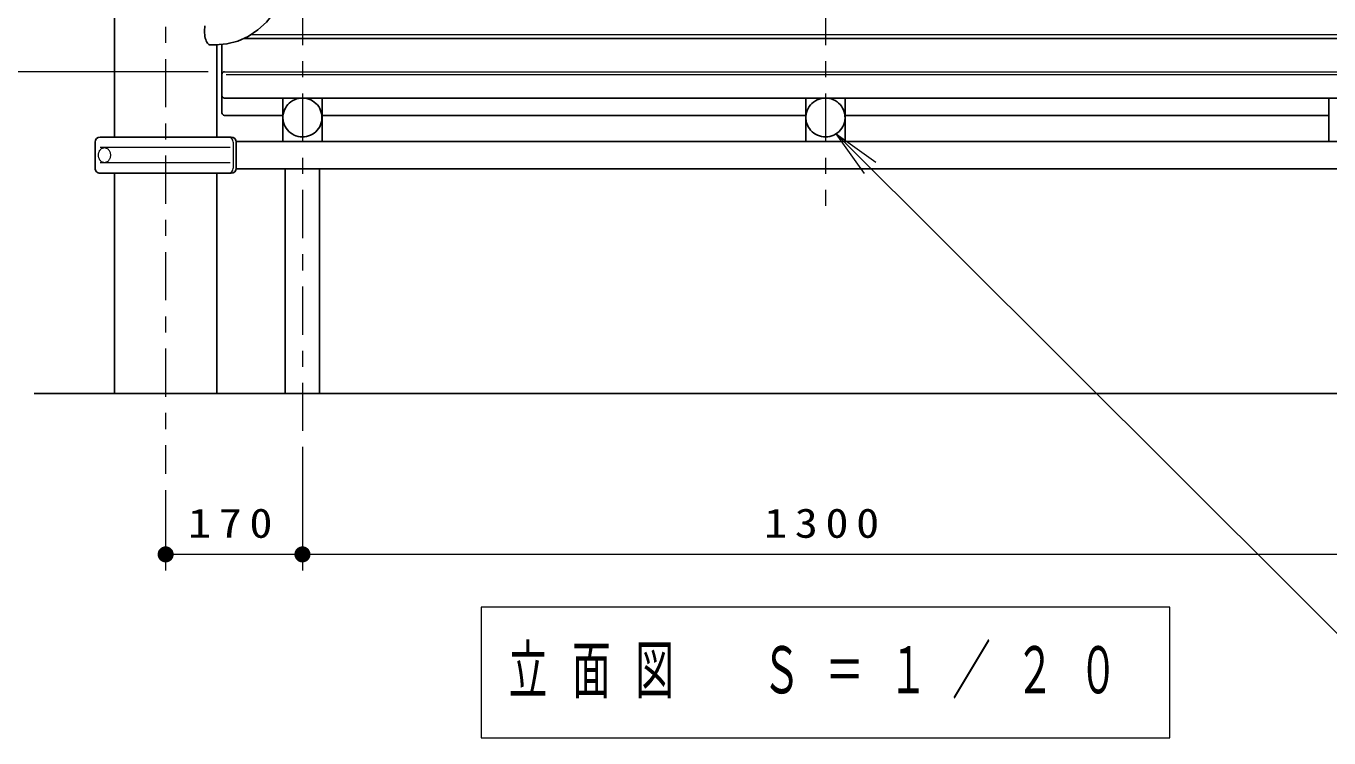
# Model space of a CAD drawing. Units: millimetres on the paper, scale 1:20. Extents: x -365 to 0, y -26 to 257.
# Drawn here: x -320.1 to -239.2, y 60.4 to 104.7 of the extents above; entities that cross this region are included whole.
import ezdxf

# ---------------------------------------------------------------- set-up
doc = ezdxf.new("R2010")
doc.units = ezdxf.units.MM
doc.linetypes.add('USER2', pattern=[6, 3, -1, 1, -1])
doc.layers.add('1_20', color=7, linetype='Continuous', lineweight=25)
doc.styles.add('ＭＳ ゴシック', font='')
doc.styles.get('ＭＳ ゴシック').set_extended_font_data('MS Gothic')

# ---------------------------------------------------------------- blocks, each defined once
blk = doc.blocks.new('filled_dot')
at = {"color": 0, "linetype": 'Continuous', "lineweight": -2, "const_width": 1.25}
blk.add_lwpolyline([(-0.625, 0, 1), (0.625, 0, 1)], format="xyb", close=True, dxfattribs=at)

msp = doc.modelspace()

# ---------------------------------------------------------------- linework, layer by layer
at = {"layer": '1_20', "linetype": 'USER2', "lineweight": 13}
for p, q in [((-302.944, 130.501), (-302.944, 79.529)), ((-270.444, 130.501), (-270.444, 93.517)), ((-311.444, 126.639), (-311.444, 76.846))]:
    msp.add_line(p, q, dxfattribs=at)
at = {"layer": '1_20'}
for p, q in [((-314.619, 120.747), (-314.619, 97.788)), ((-308.671, 103.518), (-308.287, 103.518)), ((-308.269, 103.518), (-308.269, 97.788)), ((-307.944, 99.286), (-307.944, 103.537)), ((-307.794, 100.205), (-233.094, 100.205)), ((-304.159, 100.205), (-304.159, 97.513)), ((-301.729, 100.205), (-301.729, 97.513)), ((-271.659, 100.205), (-271.659, 97.513)), ((-269.229, 100.205), (-269.229, 97.513)), ((-239.159, 100.205), (-239.159, 97.513)), ((-307.794, 99.136), (-304.159, 99.136)), ((-301.729, 99.136), (-271.659, 99.136)), ((-269.229, 99.136), (-239.159, 99.136)), ((-315.832, 97.463), (-315.832, 95.863)), ((-307.381, 97.788), (-315.507, 97.788)), ((-307.056, 97.513), (-233.832, 97.513)), ((-307.056, 97.463), (-307.056, 95.863)), ((-307.381, 95.538), (-315.507, 95.538)), ((-314.619, 95.538), (-314.619, 81.846)), ((-308.269, 95.538), (-308.269, 81.846)), ((-307.056, 95.813), (-233.832, 95.813)), ((-304.011, 95.813), (-304.011, 81.846)), ((-301.876, 95.813), (-301.876, 81.846)), ((-319.619, 81.846), (-221.269, 81.846))]:
    msp.add_line(p, q, dxfattribs=at)
at = {"layer": '1_20', "color": 40}
msp.add_line((-306.55, 103.923), (-233.194, 103.923), dxfattribs=at)
at = {"layer": '1_20', "color": 40, "lineweight": 13}
msp.add_line((-306.119, 104.158), (-233.094, 104.158), dxfattribs=at)
at = {"layer": '1_20', "lineweight": 13}
for p, q in [((-308.794, 101.846), (-325.619, 101.846)), ((-307.794, 101.846), (-270.444, 101.846)), ((-307.694, 101.677), (-270.444, 101.677)), ((-270.444, 101.846), (-233.094, 101.846)), ((-270.444, 101.677), (-233.194, 101.677)), ((-268.017, 95.513), (-269.788, 97.985)), ((-269.788, 97.985), (-267.311, 96.221)), ((-269.788, 97.985), (-267.664, 95.867)), ((-307.245, 97.463), (-307.245, 95.863)), ((-307.433, 97.138), (-315.507, 97.138)), ((-307.433, 96.188), (-315.507, 96.188)), ((-302.944, 78.529), (-302.944, 70.846)), ((-302.944, 78.529), (-302.944, 70.846)), ((-311.444, 75.846), (-311.444, 70.846)), ((-302.944, 71.846), (-311.444, 71.846)), ((-237.944, 71.846), (-302.944, 71.846)), ((-291.844, 68.569), (-291.844, 60.435)), ((-249.044, 68.569), (-291.844, 68.569)), ((-249.044, 60.435), (-249.044, 68.569)), ((-291.844, 60.435), (-249.044, 60.435))]:
    msp.add_line(p, q, dxfattribs=at)
at = {"layer": '1_20'}
for points in [[(-303.865, 108.368), (-303.92, 107.61), (-304.084, 106.87), (-304.352, 106.167), (-304.719, 105.518), (-305.175, 104.939), (-305.709, 104.445), (-306.308, 104.047), (-306.957, 103.756), (-307.64, 103.578), (-308.34, 103.518)], [(-308.671, 103.518), (-308.718, 103.526), (-308.764, 103.547), (-308.809, 103.583), (-308.851, 103.632), (-308.89, 103.694), (-308.925, 103.767), (-308.956, 103.851), (-308.983, 103.943), (-309.003, 104.043), (-309.018, 104.148), (-309.028, 104.257), (-309.031, 104.368), (-309.028, 104.479), (-309.018, 104.588), (-309.003, 104.694)], [(-302.812, 100.205), (-302.682, 100.184), (-302.555, 100.149), (-302.432, 100.1), (-302.316, 100.038), (-302.207, 99.964), (-302.106, 99.879), (-302.016, 99.784), (-301.936, 99.679), (-301.868, 99.566), (-301.813, 99.447), (-301.772, 99.323), (-301.744, 99.194), (-301.73, 99.064), (-301.731, 98.933), (-301.746, 98.802), (-301.775, 98.674), (-301.818, 98.55), (-301.874, 98.432), (-301.943, 98.32), (-302.024, 98.216), (-302.115, 98.121), (-302.217, 98.037), (-302.327, 97.965), (-302.444, 97.904), (-302.567, 97.857), (-302.694, 97.823), (-302.825, 97.803), (-302.957, 97.797), (-303.088, 97.806), (-303.218, 97.828), (-303.345, 97.865), (-303.467, 97.915), (-303.583, 97.978), (-303.691, 98.052), (-303.791, 98.139), (-303.88, 98.235), (-303.959, 98.341), (-304.025, 98.454), (-304.079, 98.574), (-304.119, 98.699), (-304.146, 98.827), (-304.158, 98.958), (-304.156, 99.089), (-304.14, 99.219), (-304.109, 99.347), (-304.065, 99.47), (-304.007, 99.589), (-303.937, 99.7), (-303.856, 99.803), (-303.763, 99.896), (-303.661, 99.979), (-303.55, 100.051), (-303.433, 100.11), (-303.309, 100.156), (-303.194, 100.186), (-303.076, 100.205)], [(-270.576, 100.205), (-270.706, 100.184), (-270.833, 100.149), (-270.956, 100.1), (-271.072, 100.038), (-271.181, 99.964), (-271.282, 99.879), (-271.372, 99.784), (-271.452, 99.679), (-271.519, 99.566), (-271.574, 99.447), (-271.616, 99.323), (-271.644, 99.194), (-271.657, 99.064), (-271.657, 98.933), (-271.642, 98.802), (-271.613, 98.674), (-271.57, 98.55), (-271.514, 98.432), (-271.445, 98.32), (-271.364, 98.216), (-271.273, 98.121), (-271.171, 98.037), (-271.061, 97.965), (-270.944, 97.904), (-270.821, 97.857), (-270.694, 97.823), (-270.563, 97.803), (-270.431, 97.797), (-270.3, 97.806), (-270.17, 97.828), (-270.043, 97.865), (-269.921, 97.915), (-269.805, 97.978), (-269.697, 98.052), (-269.597, 98.139), (-269.508, 98.235), (-269.429, 98.341), (-269.363, 98.454), (-269.309, 98.574), (-269.269, 98.699), (-269.242, 98.827), (-269.23, 98.958), (-269.232, 99.089), (-269.248, 99.219), (-269.279, 99.347), (-269.323, 99.47), (-269.38, 99.589), (-269.45, 99.7), (-269.532, 99.803), (-269.625, 99.896), (-269.727, 99.979), (-269.837, 100.051), (-269.955, 100.11), (-270.079, 100.156), (-270.194, 100.186), (-270.312, 100.205)]]:
    msp.add_lwpolyline(points, dxfattribs=at)
at = {"layer": '1_20', "lineweight": 13}
msp.add_lwpolyline([(-269.788, 97.985), (-234.018, 62.322), (-206.616, 62.322)], dxfattribs=at)
msp.add_lwpolyline([(-315.248, 97.113), (-315.282, 97.111), (-315.316, 97.106), (-315.349, 97.098), (-315.381, 97.086), (-315.413, 97.071), (-315.443, 97.053), (-315.471, 97.032), (-315.498, 97.008), (-315.523, 96.981), (-315.546, 96.952), (-315.567, 96.921), (-315.585, 96.888), (-315.601, 96.853), (-315.614, 96.817), (-315.624, 96.779), (-315.632, 96.741), (-315.636, 96.702), (-315.638, 96.663), (-315.636, 96.624), (-315.632, 96.585), (-315.624, 96.546), (-315.614, 96.509), (-315.601, 96.473), (-315.585, 96.438), (-315.567, 96.405), (-315.546, 96.374), (-315.523, 96.345), (-315.498, 96.318), (-315.471, 96.294), (-315.443, 96.273), (-315.413, 96.255), (-315.381, 96.24), (-315.349, 96.228), (-315.316, 96.22), (-315.282, 96.215), (-315.248, 96.213), (-315.214, 96.215), (-315.18, 96.22), (-315.147, 96.228), (-315.115, 96.24), (-315.083, 96.255), (-315.053, 96.273), (-315.024, 96.294), (-314.997, 96.318), (-314.972, 96.345), (-314.949, 96.374), (-314.929, 96.405), (-314.91, 96.438), (-314.895, 96.473), (-314.882, 96.509), (-314.871, 96.546), (-314.864, 96.585), (-314.86, 96.624), (-314.858, 96.663), (-314.86, 96.702), (-314.864, 96.741), (-314.871, 96.779), (-314.882, 96.817), (-314.895, 96.853), (-314.91, 96.888), (-314.929, 96.921), (-314.949, 96.952), (-314.972, 96.981), (-314.997, 97.008), (-315.024, 97.032), (-315.053, 97.053), (-315.083, 97.071), (-315.115, 97.086), (-315.147, 97.098), (-315.18, 97.106), (-315.214, 97.111)], close=True, dxfattribs=at)
at = {"layer": '1_20'}
for centre, radius, start, end in [((-307.794, 101.696), 0.15, 90, 180), ((-307.794, 100.355), 0.15, 179.99999, 270), ((-307.794, 99.286), 0.15, 179.99999, 270), ((-315.507, 97.463), 0.325, 90, 180), ((-307.381, 97.463), 0.325, 0, 90), ((-315.507, 95.863), 0.325, 179.99999, 270), ((-307.381, 95.863), 0.325, 270, 0)]:
    msp.add_arc(centre, radius, start, end, dxfattribs=at)
at = {"layer": '1_20', "lineweight": 13}
for centre, start, end in [((-307.57, 97.463), 0, 90), ((-307.57, 95.863), 270, 0)]:
    msp.add_arc(centre, 0.325, start, end, dxfattribs=at)

# ---------------------------------------------------------------- block references
at = {"layer": '1_20', "lineweight": 13, "xscale": 0.4, "yscale": 0.4}
for p in [(-311.444, 71.846), (-302.944, 71.846)]:
    msp.add_blockref('filled_dot', p, dxfattribs=at)
at = {"layer": '1_20', "lineweight": 13, "xscale": 0.4, "yscale": 0.4, "rotation": 180}
msp.add_blockref('filled_dot', (-302.944, 71.846), dxfattribs=at)

# ---------------------------------------------------------------- texts
at = {"layer": '1_20', "style": 'ＭＳ ゴシック'}
for s, insert, char_height, attachment_point in [('\\T1.33;\\W1.15;170', (-307.194, 72.846), 1.833, 8), ('\\T1.33;\\W1.15;1300', (-270.444, 72.846), 1.833, 8), ('\\T1.64;\\W0.6;立面図\u3000Ｓ＝１／２０', (-270.444, 64.502), 2.933, 5)]:
    msp.add_mtext(s, dxfattribs=dict(at, insert=insert, char_height=char_height, attachment_point=attachment_point))

doc.saveas('drawing.dxf')
